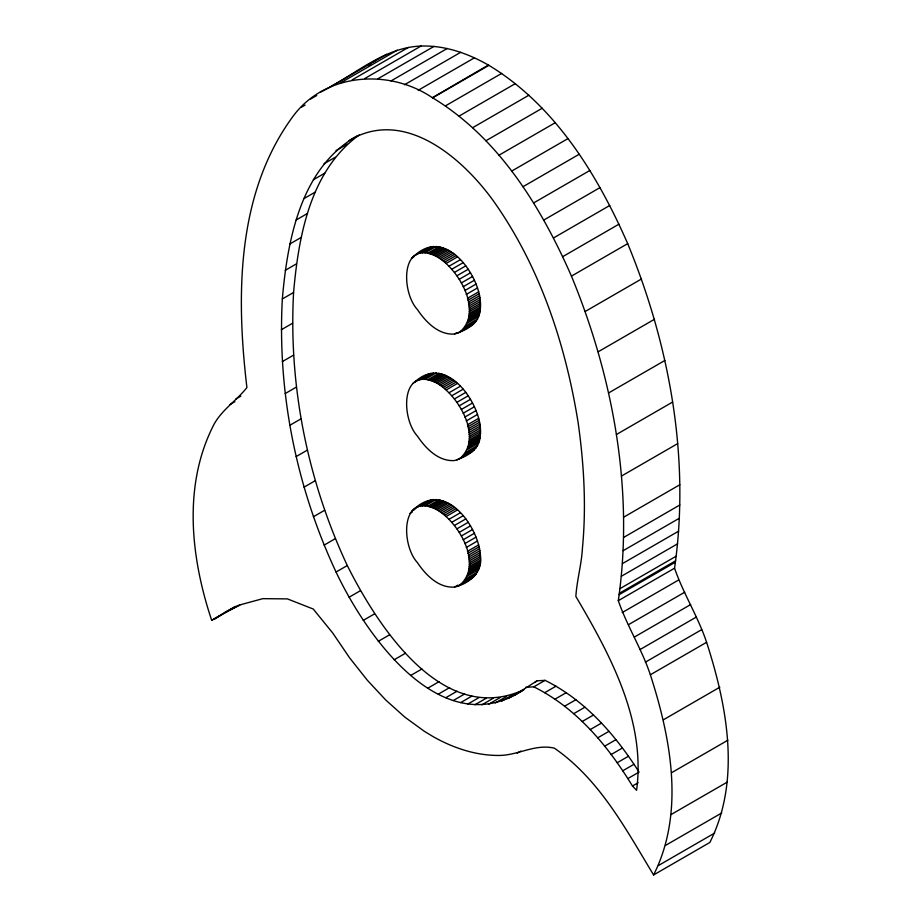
<?xml version="1.0" encoding="UTF-8"?>
<svg xmlns="http://www.w3.org/2000/svg" width="921" height="921" viewBox="0 0 921 921"><rect width="100%" height="100%" fill="white"/><g stroke="black" fill="none" stroke-linecap="round" stroke-linejoin="round"><path stroke-width="1.38" d="M214.236 619.396L224.425 612.718L241.221 604.544L262.807 598.662L287.421 598.892L313.244 609.034L332.7 632.98L349.577 657.801L367.306 680.205L385.749 700.018L404.78 717.079L424.247 731.239L432.858 736.478C453.155 748.013 475.996 755.692 499.527 755.45C518.477 755.197 535.101 743.65 554.361 748.163C599.548 779.396 625.9 829.199 653.588 874.95C685.063 812.587 670.856 738.32 650.353 674.782C641.822 649.144 627.063 626.096 618.302 600.676C634.12 490.974 613.374 377.909 571.446 276.116C541.041 206.972 498.917 138.081 432.893 97.971L432.133 97.534C388.8 68.315 324.664 72.794 292.74 116.702C236.271 193.732 236.11 296.251 246.909 387.545C236.881 400.336 222.375 409.385 214.202 423.971C182.588 484.734 190.705 557.389 211.669 620.305L239.909 604.567M653.588 874.95L709.838 842.473C741.313 780.11 727.106 705.843 706.603 642.305C698.072 616.667 683.313 593.631 674.552 568.199C690.37 458.497 669.625 345.433 627.696 243.639C597.292 174.506 555.167 105.604 489.143 65.495L488.383 65.057C467.937 53.383 444.82 45.279 421.024 46.05C382.641 47.466 353.238 76.455 320.278 92.215M523.163 690.209C441.297 743.673 366.051 635.421 336.05 572.033C296.355 487.221 277.267 392.565 282.333 298.98C287.502 239.69 300.649 168.059 357.003 135.986M524.187 689.53C442.92 727.602 377.564 625.992 347.298 565.54C307.602 480.727 288.515 386.072 293.58 292.487C298.565 235.937 310.262 170.431 359.294 134.88M459.245 332.55C483.962 312.219 458.923 269.358 436.968 256.671C400.462 237.86 400.877 291.761 417.397 309.525C425.663 321.855 438.431 335.163 454.525 334.024C463.102 331.284 472.611 326.967 477.515 319.034C480.601 313.071 480.912 306.117 480.186 299.555C477.02 271.937 445.039 228.201 415.221 255.071M459.245 459.072C483.962 438.753 458.923 395.88 436.968 383.205C400.462 364.394 400.877 418.284 417.397 436.059C425.663 448.389 438.431 461.686 454.525 460.546C463.102 457.806 472.611 453.489 477.515 445.557C480.601 439.593 480.912 432.64 480.186 426.078C477.02 398.459 445.039 354.735 415.221 381.593M459.245 585.595C483.962 565.275 458.923 522.414 436.968 509.739C400.462 490.928 400.877 544.818 417.397 562.581C425.663 574.911 438.431 588.208 454.525 587.068C468.766 583.879 482.892 572.378 480.486 556.411C479.311 527.687 446.328 480.566 415.221 508.139M422.727 251.767L426.469 248.578M422.727 378.289L426.469 375.1M514.16 695.401L537.047 680.803L545.059 680.354C585.123 700.213 615.424 734.889 639.07 772.086L627.823 778.579C604.176 741.393 573.864 706.706 533.812 686.847L525.787 687.296M534.756 682.542L537.047 680.803M424.5 503.073L426.469 501.646M368.999 65.046L371.151 63.526M373.304 62.018L376.528 59.738M472.577 324.791L456.977 333.46M472.577 451.325L456.977 459.982M330.409 86.747L386.659 54.27M310.607 99.031L316.72 95.508M341 82.648L397.25 50.171M301.42 107.204L305.093 105.086M352.098 79.908L408.348 47.432M364.774 78.527L421.024 46.05M377.748 78.872L433.998 46.395M390.988 80.956L447.238 48.479M404.48 84.755L460.73 52.29M418.192 90.293L474.442 57.816M336.05 150.595L347.298 144.102M324.1 163.708L335.348 157.215M313.405 179.733L324.653 173.24M445.442 105.869L501.692 73.392M304.057 198.545L315.304 192.052M459.188 116.034L515.438 83.558M296.159 220.004L307.418 213.511M472.703 127.662L528.953 95.185M289.839 243.984L301.098 237.491M485.966 140.729L542.216 108.252M285.199 270.36L296.447 263.855M498.963 155.212L555.213 122.735M282.333 298.98L293.58 292.487M511.673 171.099L567.923 138.622M522.944 186.733L579.194 154.256M281.342 329.741L292.602 323.236M413.241 256.499L428.645 247.496M419.757 253.252L431.005 246.759M411.48 258.26L413.725 256.959M422.29 252.872L433.538 246.379M424.984 252.861L436.232 246.368M427.805 253.229L439.052 246.736M429.278 253.609L440.526 247.104M430.752 253.977L441.999 247.484M432.283 254.553L443.531 248.06M433.814 255.129L445.062 248.635M435.391 255.9L446.639 249.407M436.968 256.671L448.216 250.178M438.557 257.638L449.805 251.145M533.581 202.977L589.831 170.5M440.157 258.605L451.405 252.112M441.712 259.722L452.959 253.229M443.266 260.85L454.514 254.357M444.762 262.105L456.01 255.612M446.271 263.371L457.518 256.878M282.333 361.619L293.58 355.126M449.16 266.146L460.408 259.653M451.912 269.162L463.171 262.658M543.77 220.061L600.02 187.596M454.525 272.363L465.773 265.87M235.96 398.954L240.853 396.134M230.031 404.48L234.924 401.66M456.977 275.759L468.225 269.254M459.245 279.293L470.504 272.8M461.329 282.954L472.577 276.461M463.205 286.707L474.453 280.214M553.486 237.975L609.737 205.498M285.199 393.555L296.447 387.062M464.852 290.541L476.099 284.048M466.268 294.409L477.515 287.916M467.431 298.312L478.678 291.819M467.88 300.258L479.127 293.753M468.317 302.192L479.576 295.699M468.628 304.126L479.876 297.633M468.927 306.048L480.186 299.555M469.088 307.948L480.336 301.455M469.238 309.847L480.497 303.354M562.708 256.66L618.958 224.183M469.238 311.689L480.497 305.196M469.238 313.531L480.497 307.038M469.088 315.247L480.336 308.754M468.927 316.974L480.186 310.469M468.628 318.539L479.876 312.046M468.317 320.117L479.576 313.624M467.88 321.544L479.127 315.051M289.839 425.295L301.086 418.802M467.431 322.972L478.678 316.479M466.268 325.527L477.515 319.034M464.852 327.772L476.099 321.279M454.525 334.024L456.781 332.723M463.205 329.695L474.453 323.202M571.446 276.116L627.696 243.639M413.241 383.021L428.645 374.018M419.757 379.774L431.005 373.281M422.29 379.394L433.538 372.901M424.984 379.383L436.232 372.89M427.805 379.751L439.052 373.258M296.159 456.574L307.418 450.081M429.278 380.131L440.526 373.638M430.752 380.511L441.999 374.007M432.283 381.075L443.531 374.582M433.814 381.651L445.062 375.158M435.391 382.422L446.639 375.929M436.968 383.205L448.216 376.701M438.557 384.161L449.805 377.668M440.157 385.128L451.405 378.635M441.712 386.256L452.959 379.763M443.266 387.373L454.514 380.88M444.762 388.639L456.01 382.146M446.271 389.894L457.518 383.401M585.284 311.436L641.534 278.959M449.16 392.68L460.408 386.187M451.912 395.685L463.171 389.192M454.525 398.897L465.773 392.404M304.057 487.151L315.304 480.658M456.977 402.281L468.225 395.788M459.245 405.816L470.504 399.323M461.329 409.477L472.577 402.984M463.205 413.23L474.453 406.737M464.852 417.063L476.099 410.57M466.268 420.943L477.515 414.45M467.431 424.834L478.678 418.341M467.88 426.78L479.127 420.287M598.247 351.741L654.497 319.265M313.393 516.75L324.653 510.257M468.317 428.726L479.576 422.232M468.628 430.648L479.876 424.155M468.927 432.582L480.186 426.078M469.088 434.47L480.336 427.977M469.238 436.37L480.497 429.877M469.238 438.212L480.497 431.719M469.238 440.065L480.497 433.561M469.088 441.781L480.336 435.288M468.927 443.496L480.186 437.003M468.628 445.073L479.876 438.569M468.317 446.639L479.576 440.146M467.88 448.067L479.127 441.573M467.431 449.506L478.678 443.001M466.268 452.05L477.515 445.557M464.852 454.295L476.099 447.802M463.205 456.217L474.453 449.724M324.1 545.128L335.348 538.635M224.425 612.718L234.21 607.077M211.669 620.305L222.675 613.95M225.115 612.546L236.121 606.191M608.654 392.922L664.904 360.445M413.241 509.566L428.656 500.552M419.769 506.32L431.016 499.815M411.48 511.328L414.853 509.371M422.29 505.94L433.549 499.447M409.949 513.411L412.194 512.111M424.984 505.928L436.232 499.435M427.805 506.297L439.052 499.804M429.278 506.665L440.526 500.172M430.752 507.045L442.011 500.552M432.283 507.621L443.531 501.128M433.814 508.196L445.062 501.692M435.391 508.968L446.639 502.475M436.968 509.739L448.216 503.246M438.557 510.706L449.805 504.213M440.157 511.673L451.405 505.18M336.05 572.033L347.298 565.54M441.712 512.79L452.959 506.297M443.266 513.918L454.514 507.413M444.762 515.173L456.01 508.68M446.271 516.439L457.518 509.946M449.16 519.214L460.408 512.721M451.912 522.219L463.159 515.725M454.525 525.431L465.773 518.937M616.402 434.516L672.652 402.04M456.977 528.815L468.225 522.322M459.245 532.35L470.493 525.856M349.128 597.211L360.376 590.718M461.329 536.01L472.577 529.517M463.194 539.764L474.453 533.271M464.852 543.597L476.099 537.104M466.256 547.477L477.515 540.972M467.419 551.368L478.667 544.875M467.868 553.314L479.116 546.809M468.317 555.248L479.565 548.755M468.616 557.182L479.876 550.689M468.927 559.105L480.175 552.612M363.242 620.386L374.49 613.893M469.077 561.004L480.336 554.511M469.238 562.904L480.486 556.411M621.41 476.099L677.66 443.623M469.238 564.746L480.486 558.253M469.238 566.588L480.486 560.095M469.077 568.303L480.336 561.81M468.927 570.018L480.175 563.525M468.616 571.596L479.876 565.103M468.317 573.173L479.565 566.68M467.868 574.6L479.116 568.107M467.419 576.028L478.667 569.535M466.256 578.584L477.515 572.091M464.852 580.829L476.099 574.324M454.525 587.068L457.898 585.123M463.194 582.751L474.453 576.247M456.977 586.516L470.493 579.102M461.329 584.34L472.577 577.847M378.289 641.327L389.537 634.834M623.586 517.222L679.836 484.745M394.142 659.77L405.39 653.277M623.586 537.461L679.836 504.984M623.183 550.666L679.433 518.189M410.72 675.461L421.968 668.968M622.446 563.606L678.696 531.129M621.387 576.258L677.637 543.781M427.885 688.137L439.133 681.644M620.006 588.611L676.256 556.146M438.338 694.146L449.586 687.653M619.349 593.285L675.6 560.808M619.154 594.644L675.404 562.167M445.879 697.681L457.127 691.187M618.302 600.676L674.552 568.199M453.316 700.501L464.575 694.008M460.65 702.619L471.897 696.115M622.228 612.557L678.478 580.08M467.856 704.035L479.104 697.531M474.937 704.761L486.184 698.268M481.867 704.83L493.115 698.325M488.66 704.22L499.907 697.727M628.456 624.691L684.706 592.215M495.291 702.965L506.538 696.472M501.761 701.077L513.009 694.572M508.047 698.544L519.306 692.051M520.077 691.648L523.45 689.702M533.812 686.847L545.059 680.354M634.408 637.033L690.658 604.567M544.679 692.707L555.939 686.214M640.06 649.547L696.311 617.07M554.949 699.189L566.196 692.696M564.619 706.211L575.878 699.718M645.391 662.153L701.641 629.676M573.725 713.671L584.973 707.178M650.353 674.782L706.603 642.305M517.176 753.182L520.837 751.076M582.268 721.488L593.515 714.984M590.269 729.559L601.517 723.066M597.752 737.813L609 731.32M604.717 746.16L615.965 739.655M663.569 719.692L719.819 687.216M611.187 754.495L622.435 747.99M617.185 762.738L628.444 756.233M622.723 770.796L633.982 764.292M627.823 778.579L632.497 786.004L638.115 782.758M671.639 772.684L727.889 740.208M671.087 814.544L727.337 782.067M665.492 845.432L721.742 812.955M658.457 865.51L714.708 833.033M349.128 140.533C404.503 107.089 463.159 158.504 494.036 201.803C539.994 266.963 565.644 344.5 578.135 422.716C583.972 464.184 586.447 506.331 582.44 548.087C581.577 564.389 576.891 580.253 575.855 596.451C610.07 654.52 646.001 720.706 636.572 790.31L632.497 786.004M488.383 65.057L432.386 97.684A8.6 4.962 60 0 0 432.64 97.833L488.89 65.356A8.6 4.962 60 0 1 488.637 65.207L488.441 65.092"/></g></svg>
